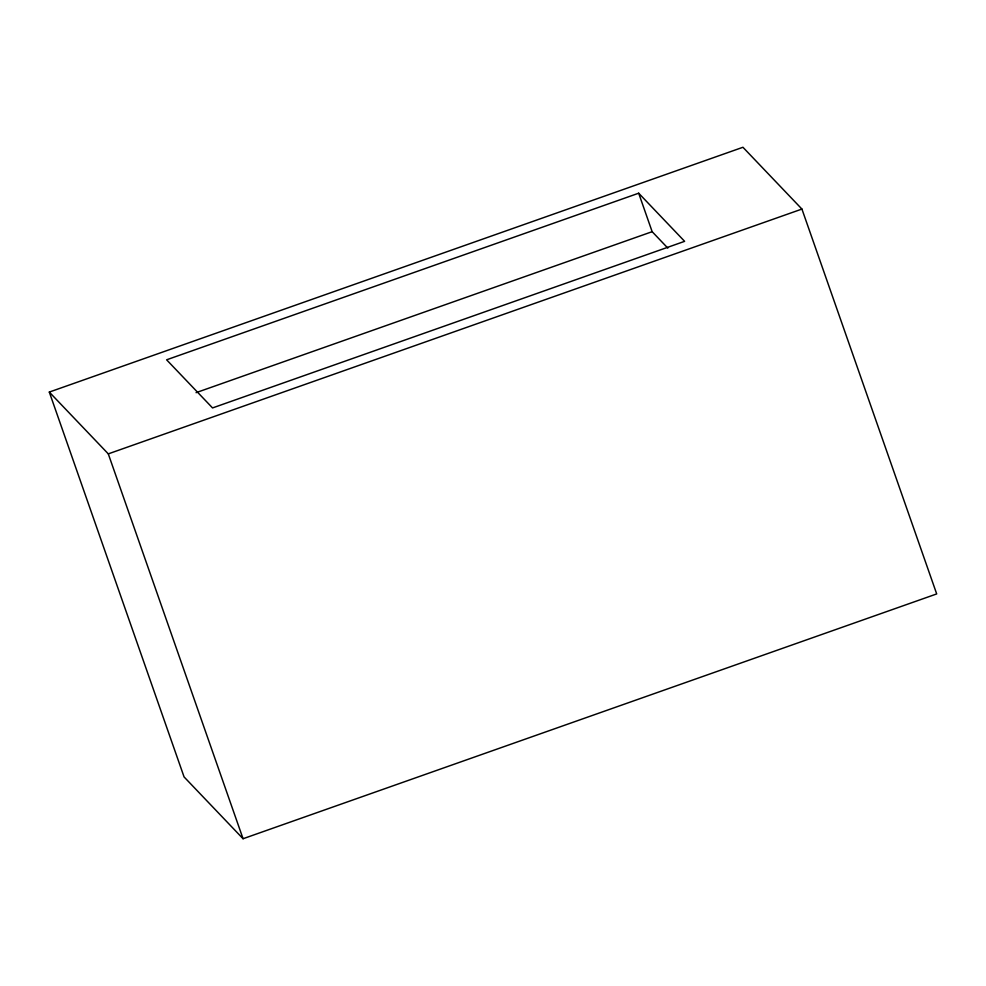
<?xml version="1.0" encoding="UTF-8"?>
<svg xmlns="http://www.w3.org/2000/svg" width="986" height="986" viewBox="0 0 986 986"><rect width="100%" height="100%" fill="white"/><g stroke="black" fill="none" stroke-linecap="round" stroke-linejoin="round"><path stroke-width="1.48" d="M49.3 392.071L742.939 147.271L801.926 209.069L936.7 593.929L243.061 838.729L184.074 776.931L49.3 392.071L108.287 453.868L243.061 838.729M638.682 193.207L166.609 359.804L212.545 407.933L684.617 241.336L638.682 193.207L652.153 231.685L667.818 248.102M196.066 392.662L652.153 231.685M108.287 453.868L801.926 209.069"/></g></svg>
